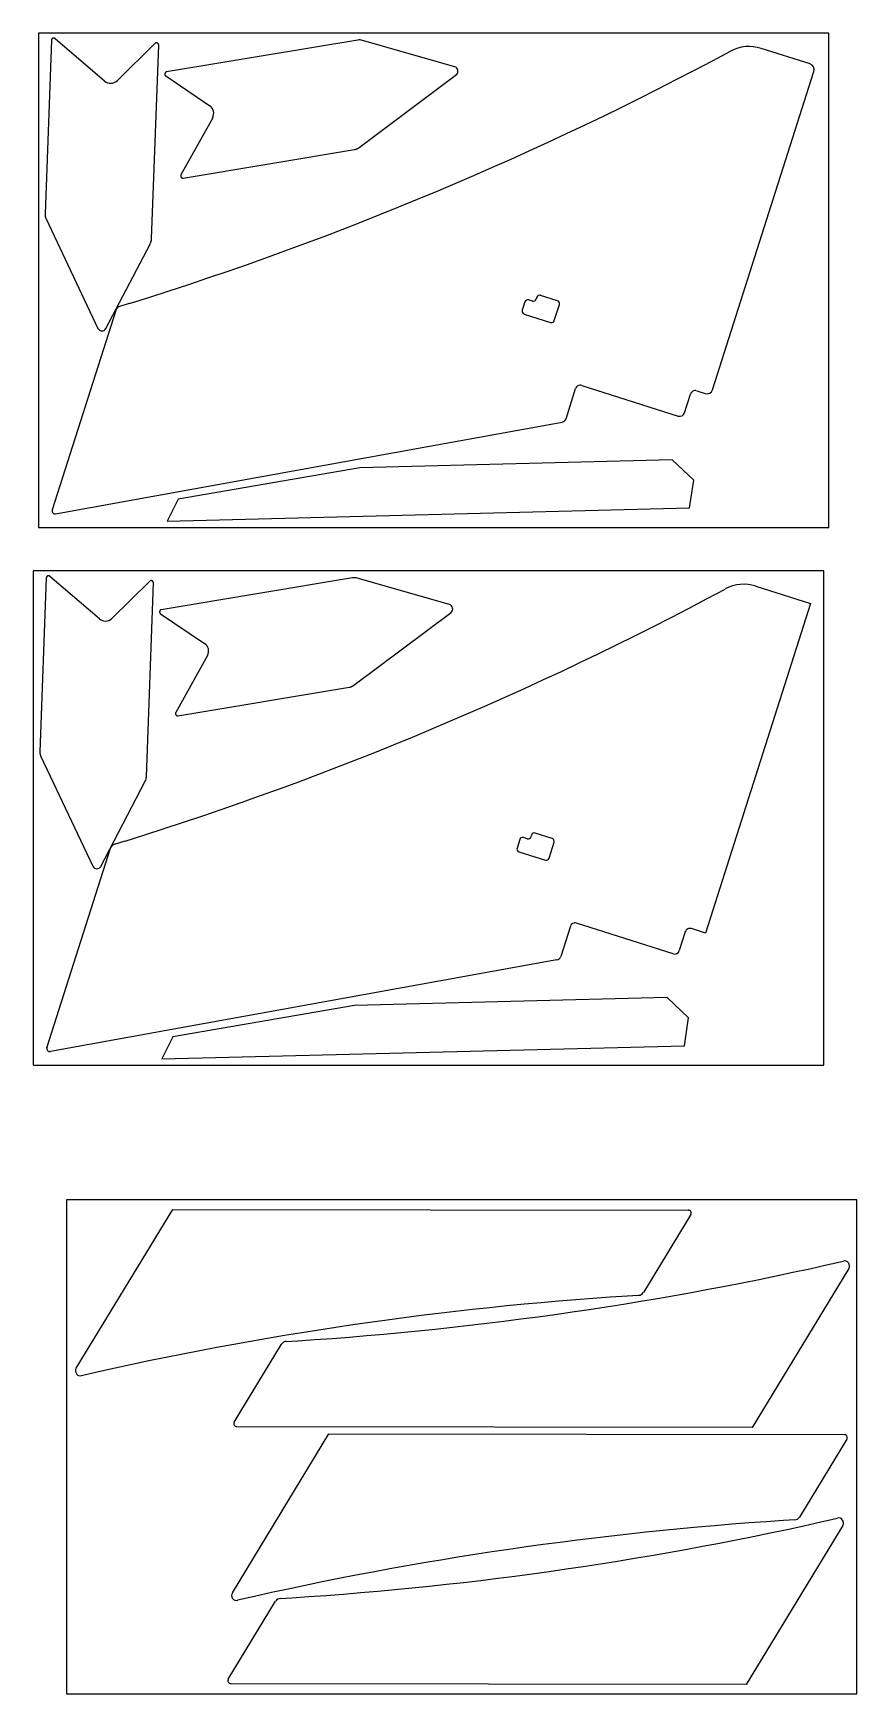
# Model space of a CAD drawing. Extents: x 2497 to 4272, y -3499 to -1818.
# Drawn here: x 2497 to 3331, y -3499 to -1818 of the extents above; entities that cross this region are included whole.
import ezdxf

# ---------------------------------------------------------------- set-up
doc = ezdxf.new("R2010")
doc.units = 0
doc.layers.get('0').update_dxf_attribs({"linetype": 'CONTINUOUS'})
doc.layers.add('DEFAULT', color=7, linetype='CONTINUOUS')

msp = doc.modelspace()

# ---------------------------------------------------------------- linework, layer by layer
for p, q in [((3027.8, -2089), (3010.7, -2083.6)), ((2994.9, -2090.1), (2992.2, -2098.7)), ((3002.5, -2089.4), (2998.7, -2088.2)), ((3006.9, -2085.5), (3006.3, -2087.4)), ((3024.6, -2109), (3029.8, -2092.8)), ((2994.2, -2102.5), (3020.8, -2111)), ((2989.7, -2634.3), (2986.9, -2642.9)), ((2997.2, -2633.5), (2993.4, -2632.3)), ((3001.6, -2629.7), (3001, -2631.6)), ((3022.5, -2633.2), (3005.4, -2627.7)), ((3019.3, -2653.2), (3024.5, -2637)), ((2988.9, -2646.6), (3015.6, -2655.1))]:
    msp.add_line(p, q)
for centre, start, end in [((3009.8, -2086.4), 72.3504, 162.3504), ((2995.1, -2099.6), 162.3504, 252.3504), ((2997.8, -2091), 72.3504, 162.3504), ((3003.4, -2086.5), 252.3504, 342.3504), ((3026.9, -2091.9), 342.3504, 72.3504), ((3021.8, -2108.1), 252.3504, 342.3504), ((2992.5, -2635.2), 72.3504, 162.3504), ((2998.2, -2630.7), 252.3504, 342.3504), ((3004.5, -2630.6), 72.3504, 162.3504), ((3021.6, -2636.1), 342.3504, 72.3504), ((2989.8, -2643.8), 162.3504, 252.3504), ((3016.5, -2652.3), 252.3504, 342.3504)]:
    msp.add_arc(centre, 3, start, end)
at = {"layer": 'DEFAULT'}
for p, q in [((3302.5, -1818.4), (2502.5, -1818.4)), ((2502.5, -1818.4), (2502.5, -2318.4)), ((2515.8, -1825.3), (2509.3, -2001.2)), ((2515.9, -1824.9), (2515.8, -1825)), ((2515.8, -1825), (2515.8, -1825.1)), ((2515.8, -1825.1), (2515.8, -1825.1)), ((2515.8, -1825.1), (2515.8, -1825.2)), ((2515.8, -1825.2), (2515.8, -1825.3)), ((2516, -1824.6), (2515.9, -1824.7)), ((2515.9, -1824.7), (2515.9, -1824.8)), ((2515.9, -1824.8), (2515.9, -1824.8)), ((2515.9, -1824.8), (2515.9, -1824.9)), ((2516.1, -1824.4), (2516, -1824.5)), ((2516, -1824.5), (2516, -1824.5)), ((2516, -1824.5), (2516, -1824.6)), ((2516.2, -1824.3), (2516.1, -1824.3)), ((2516.1, -1824.3), (2516.1, -1824.4)), ((2516.3, -1824.2), (2516.2, -1824.2)), ((2516.2, -1824.2), (2516.2, -1824.3)), ((2516.4, -1824), (2516.3, -1824.1)), ((2516.3, -1824.1), (2516.3, -1824.2)), ((2516.5, -1823.9), (2516.4, -1824)), ((2516.4, -1824), (2516.4, -1824)), ((2516.6, -1823.8), (2516.5, -1823.9)), ((2516.5, -1823.9), (2516.5, -1823.9)), ((2516.7, -1823.7), (2516.6, -1823.8)), ((2516.6, -1823.8), (2516.6, -1823.8)), ((2516.8, -1823.7), (2516.7, -1823.7)), ((2516.9, -1823.6), (2516.8, -1823.6)), ((2516.8, -1823.6), (2516.8, -1823.7)), ((2517, -1823.6), (2516.9, -1823.6)), ((2517.1, -1823.5), (2517, -1823.5)), ((2517, -1823.5), (2517, -1823.6)), ((2517.2, -1823.5), (2517.1, -1823.5)), ((2517.3, -1823.4), (2517.2, -1823.5)), ((2517.4, -1823.4), (2517.3, -1823.4)), ((2517.3, -1823.4), (2517.3, -1823.4)), ((2517.5, -1823.4), (2517.4, -1823.4)), ((2517.6, -1823.4), (2517.5, -1823.4)), ((2517.7, -1823.3), (2517.6, -1823.3)), ((2517.6, -1823.3), (2517.6, -1823.4)), ((2517.8, -1823.3), (2517.7, -1823.3)), ((2517.9, -1823.3), (2517.8, -1823.3)), ((2518, -1823.3), (2517.9, -1823.3)), ((2517.9, -1823.3), (2517.9, -1823.3)), ((2518.1, -1823.3), (2518, -1823.3)), ((2518.2, -1823.3), (2518.1, -1823.3)), ((2518.3, -1823.3), (2518.2, -1823.3)), ((2518.4, -1823.3), (2518.3, -1823.3)), ((2518.3, -1823.3), (2518.3, -1823.3)), ((2518.5, -1823.4), (2518.4, -1823.3)), ((2518.6, -1823.4), (2518.5, -1823.4)), ((2518.7, -1823.4), (2518.6, -1823.4)), ((2518.6, -1823.4), (2518.6, -1823.4)), ((2518.8, -1823.4), (2518.7, -1823.4)), ((2518.9, -1823.5), (2518.8, -1823.4)), ((2519, -1823.5), (2518.9, -1823.5)), ((2518.9, -1823.5), (2518.9, -1823.5)), ((2519.1, -1823.6), (2519, -1823.5)), ((2519.2, -1823.7), (2519.1, -1823.6)), ((2519.1, -1823.6), (2519.1, -1823.6)), ((2519.3, -1823.7), (2519.2, -1823.7)), ((2519.4, -1823.8), (2519.3, -1823.7)), ((2519.3, -1823.7), (2519.3, -1823.7)), ((2519.5, -1823.8), (2519.4, -1823.8)), ((2519.5, -1823.9), (2519.5, -1823.8)), ((2569.5, -1866.8), (2519.5, -1823.9)), ((2620.4, -1828.8), (2582.1, -1866.5)), ((2617.1, -2026.5), (2624.3, -1830.3)), ((2620.5, -1828.8), (2620.4, -1828.8)), ((2620.6, -1828.7), (2620.5, -1828.7)), ((2620.5, -1828.7), (2620.5, -1828.8)), ((2620.7, -1828.6), (2620.6, -1828.7)), ((2620.8, -1828.5), (2620.7, -1828.6)), ((2620.7, -1828.6), (2620.7, -1828.6)), ((2620.9, -1828.5), (2620.8, -1828.5)), ((2621, -1828.4), (2620.9, -1828.5)), ((2620.9, -1828.5), (2620.9, -1828.5)), ((2621.1, -1828.4), (2621, -1828.4)), ((2621.2, -1828.3), (2621.1, -1828.3)), ((2621.1, -1828.3), (2621.1, -1828.4)), ((2621.3, -1828.3), (2621.2, -1828.3)), ((2621.4, -1828.3), (2621.3, -1828.3)), ((2621.5, -1828.2), (2621.4, -1828.2)), ((2621.4, -1828.2), (2621.4, -1828.3)), ((2621.6, -1828.2), (2621.5, -1828.2)), ((2621.7, -1828.2), (2621.6, -1828.2)), ((2621.8, -1828.2), (2621.7, -1828.2)), ((2621.7, -1828.2), (2621.7, -1828.2)), ((2621.9, -1828.2), (2621.8, -1828.2)), ((2622, -1828.2), (2621.9, -1828.2)), ((2622.1, -1828.2), (2622, -1828.2)), ((2622, -1828.2), (2622, -1828.2)), ((2622.2, -1828.2), (2622.1, -1828.2)), ((2622.3, -1828.2), (2622.2, -1828.2)), ((2622.4, -1828.2), (2622.3, -1828.2)), ((2622.5, -1828.2), (2622.4, -1828.2)), ((2622.4, -1828.2), (2622.4, -1828.2)), ((2622.6, -1828.2), (2622.5, -1828.2)), ((2622.7, -1828.3), (2622.6, -1828.2)), ((2622.8, -1828.3), (2622.7, -1828.3)), ((2622.7, -1828.3), (2622.7, -1828.3)), ((2622.9, -1828.3), (2622.8, -1828.3)), ((2623, -1828.4), (2622.9, -1828.3)), ((2623.1, -1828.4), (2623, -1828.4)), ((2623, -1828.4), (2623, -1828.4)), ((2623.2, -1828.5), (2623.1, -1828.4)), ((2623.3, -1828.5), (2623.2, -1828.5)), ((2623.2, -1828.5), (2623.2, -1828.5)), ((2623.4, -1828.6), (2623.3, -1828.5)), ((2623.5, -1828.7), (2623.4, -1828.6)), ((2623.4, -1828.6), (2623.4, -1828.6)), ((2623.6, -1828.8), (2623.5, -1828.7)), ((2623.5, -1828.7), (2623.5, -1828.7)), ((2623.7, -1828.9), (2623.6, -1828.8)), ((2623.6, -1828.8), (2623.6, -1828.8)), ((2623.8, -1829), (2623.7, -1828.9)), ((2623.8, -1829.1), (2623.8, -1829)), ((2623.8, -1829), (2623.8, -1829)), ((2623.9, -1829.1), (2623.8, -1829.1)), ((2623.9, -1829.2), (2623.9, -1829.1)), ((2624, -1829.3), (2623.9, -1829.2)), ((2624.1, -1829.4), (2624, -1829.3)), ((2624, -1829.3), (2624, -1829.3)), ((2624.1, -1829.5), (2624.1, -1829.4)), ((2624.1, -1829.6), (2624.1, -1829.5)), ((2624.2, -1829.7), (2624.1, -1829.6)), ((2624.1, -1829.6), (2624.1, -1829.6)), ((2624.2, -1829.8), (2624.2, -1829.7)), ((2624.2, -1829.9), (2624.2, -1829.8)), ((2624.2, -1829.8), (2624.2, -1829.8)), ((2624.3, -1830), (2624.2, -1829.9)), ((2624.3, -1830.1), (2624.3, -1830)), ((2624.3, -1830.2), (2624.3, -1830.1)), ((2624.3, -1830.3), (2624.3, -1830.2)), ((2624.3, -1830.2), (2624.3, -1830.2)), ((2825.8, -1825.3), (2632.1, -1857.6)), ((2924, -1852.3), (2830.4, -1825.6)), ((3302.5, -2318.4), (3302.5, -1818.4)), ((3283.5, -1849.5), (3233.9, -1833.7)), ((2630.5, -1859.3), (2630.4, -1859.4)), ((2630.4, -1859.4), (2630.4, -1859.5)), ((2630.4, -1859.5), (2630.4, -1859.6)), ((2630.4, -1859.6), (2630.4, -1859.6)), ((2630.4, -1859.6), (2630.4, -1859.7)), ((2630.4, -1859.7), (2630.4, -1859.8)), ((2630.4, -1859.8), (2630.4, -1859.9)), ((2630.4, -1859.9), (2630.4, -1860)), ((2630.4, -1860), (2630.4, -1860)), ((2630.4, -1860), (2630.4, -1860.1)), ((2630.4, -1860.1), (2630.5, -1860.2)), ((2630.6, -1859), (2630.5, -1859)), ((2630.5, -1859), (2630.5, -1859.1)), ((2630.5, -1859.1), (2630.5, -1859.2)), ((2630.5, -1859.2), (2630.5, -1859.3)), ((2630.5, -1859.3), (2630.5, -1859.3)), ((2630.5, -1860.2), (2630.5, -1860.3)), ((2630.5, -1860.3), (2630.5, -1860.3)), ((2630.5, -1860.3), (2630.5, -1860.4)), ((2630.5, -1860.4), (2630.5, -1860.5)), ((2630.5, -1860.5), (2630.6, -1860.6)), ((2630.7, -1858.7), (2630.6, -1858.8)), ((2630.6, -1858.8), (2630.6, -1858.9)), ((2630.6, -1858.9), (2630.6, -1859)), ((2630.6, -1860.6), (2630.6, -1860.6)), ((2630.6, -1860.6), (2630.6, -1860.7)), ((2630.6, -1860.7), (2630.7, -1860.8)), ((2630.8, -1858.5), (2630.7, -1858.6)), ((2630.7, -1858.6), (2630.7, -1858.7)), ((2630.7, -1858.7), (2630.7, -1858.7)), ((2630.7, -1860.8), (2630.7, -1860.8)), ((2630.7, -1860.8), (2630.7, -1860.9)), ((2630.7, -1860.9), (2630.8, -1861)), ((2630.9, -1858.4), (2630.8, -1858.5)), ((2630.8, -1858.5), (2630.8, -1858.5)), ((2630.8, -1861), (2630.8, -1861)), ((2630.8, -1861), (2630.9, -1861.1)), ((2631, -1858.2), (2630.9, -1858.3)), ((2630.9, -1858.3), (2630.9, -1858.4)), ((2630.9, -1858.4), (2630.9, -1858.4)), ((2630.9, -1861.1), (2630.9, -1861.2)), ((2630.9, -1861.2), (2631, -1861.2)), ((2631.1, -1858.2), (2631, -1858.2)), ((2631, -1861.2), (2631, -1861.3)), ((2631, -1861.3), (2631.1, -1861.3)), ((2631.2, -1858.1), (2631.1, -1858.1)), ((2631.1, -1858.1), (2631.1, -1858.2)), ((2631.1, -1861.3), (2631.1, -1861.4)), ((2631.1, -1861.4), (2631.2, -1861.4)), ((2631.3, -1858), (2631.2, -1858)), ((2631.2, -1858), (2631.2, -1858.1)), ((2631.2, -1861.4), (2631.2, -1861.5)), ((2631.2, -1861.5), (2631.3, -1861.5)), ((2631.4, -1857.9), (2631.3, -1857.9)), ((2631.3, -1857.9), (2631.3, -1858)), ((2631.3, -1861.5), (2631.4, -1861.6)), ((2631.5, -1857.8), (2631.4, -1857.9)), ((2631.4, -1861.6), (2631.4, -1861.6)), ((2631.4, -1861.6), (2676, -1891.7)), ((2631.6, -1857.8), (2631.5, -1857.8)), ((2631.5, -1857.8), (2631.5, -1857.8)), ((2631.7, -1857.7), (2631.6, -1857.8)), ((2631.8, -1857.7), (2631.7, -1857.7)), ((2631.7, -1857.7), (2631.7, -1857.7)), ((2631.9, -1857.6), (2631.8, -1857.7)), ((2632, -1857.6), (2631.9, -1857.6)), ((2632.1, -1857.6), (2632, -1857.6)), ((2632, -1857.6), (2632, -1857.6)), ((2827.2, -1934), (2925.5, -1860.3)), ((3184.9, -2179.1), (3287.4, -1857)), ((2678.9, -1904), (2646.8, -1961.5)), ((2648.9, -1964.9), (2822.6, -1935.9)), ((2822.6, -1935.9), (2823, -1935.9)), ((2823, -1935.9), (2823.3, -1935.8)), ((2823.3, -1935.8), (2823.7, -1935.7)), ((2823.7, -1935.7), (2824, -1935.6)), ((2824, -1935.6), (2824.3, -1935.5)), ((2824.3, -1935.5), (2824.7, -1935.4)), ((2824.7, -1935.4), (2825, -1935.2)), ((2825, -1935.2), (2825.3, -1935.1)), ((2825.3, -1935.1), (2825.7, -1934.9)), ((2825.7, -1934.9), (2826, -1934.8)), ((2826, -1934.8), (2826.3, -1934.6)), ((2826.3, -1934.6), (2826.6, -1934.4)), ((2826.6, -1934.4), (2826.9, -1934.2)), ((2826.9, -1934.2), (2827.2, -1934)), ((2646.6, -1962.1), (2646.5, -1962.2)), ((2646.5, -1962.2), (2646.5, -1962.3)), ((2646.5, -1962.3), (2646.5, -1962.4)), ((2646.5, -1962.4), (2646.5, -1962.5)), ((2646.5, -1962.5), (2646.5, -1962.5)), ((2646.5, -1962.5), (2646.5, -1962.6)), ((2646.5, -1962.6), (2646.5, -1962.7)), ((2646.5, -1962.7), (2646.5, -1962.8)), ((2646.5, -1962.8), (2646.5, -1962.8)), ((2646.5, -1962.8), (2646.5, -1962.9)), ((2646.5, -1962.9), (2646.5, -1963)), ((2646.5, -1963), (2646.5, -1963.1)), ((2646.5, -1963.1), (2646.6, -1963.2)), ((2646.7, -1961.8), (2646.6, -1961.8)), ((2646.6, -1961.8), (2646.6, -1961.9)), ((2646.6, -1961.9), (2646.6, -1962)), ((2646.6, -1962), (2646.6, -1962.1)), ((2646.6, -1962.1), (2646.6, -1962.1)), ((2646.6, -1963.2), (2646.6, -1963.2)), ((2646.6, -1963.2), (2646.6, -1963.3)), ((2646.6, -1963.3), (2646.6, -1963.4)), ((2646.6, -1963.4), (2646.7, -1963.5)), ((2646.8, -1961.6), (2646.7, -1961.6)), ((2646.7, -1961.6), (2646.7, -1961.7)), ((2646.7, -1961.7), (2646.7, -1961.8)), ((2646.7, -1963.5), (2646.7, -1963.5)), ((2646.7, -1963.5), (2646.7, -1963.6)), ((2646.7, -1963.6), (2646.8, -1963.7)), ((2646.8, -1961.5), (2646.8, -1961.6)), ((2646.8, -1963.7), (2646.8, -1963.7)), ((2646.8, -1963.7), (2646.8, -1963.8)), ((2646.8, -1963.8), (2646.9, -1963.9)), ((2646.9, -1963.9), (2646.9, -1963.9)), ((2646.9, -1963.9), (2647, -1964)), ((2647, -1964), (2647, -1964.1)), ((2647, -1964.1), (2647.1, -1964.1)), ((2647.1, -1964.1), (2647.1, -1964.2)), ((2647.1, -1964.2), (2647.2, -1964.2)), ((2647.2, -1964.2), (2647.2, -1964.3)), ((2647.2, -1964.3), (2647.3, -1964.3)), ((2647.3, -1964.3), (2647.3, -1964.4)), ((2647.3, -1964.4), (2647.4, -1964.4)), ((2647.4, -1964.4), (2647.5, -1964.5)), ((2647.5, -1964.5), (2647.5, -1964.5)), ((2647.5, -1964.5), (2647.6, -1964.6)), ((2647.6, -1964.6), (2647.7, -1964.6)), ((2647.7, -1964.6), (2647.7, -1964.6)), ((2647.7, -1964.6), (2647.8, -1964.7)), ((2647.8, -1964.7), (2647.9, -1964.7)), ((2647.9, -1964.7), (2647.9, -1964.7)), ((2647.9, -1964.7), (2648, -1964.8)), ((2648, -1964.8), (2648.1, -1964.8)), ((2648.1, -1964.8), (2648.2, -1964.8)), ((2648.2, -1964.8), (2648.2, -1964.8)), ((2648.2, -1964.8), (2648.3, -1964.8)), ((2648.3, -1964.8), (2648.4, -1964.9)), ((2648.4, -1964.9), (2648.5, -1964.9)), ((2648.5, -1964.9), (2648.6, -1964.9)), ((2648.6, -1964.9), (2648.6, -1964.9)), ((2648.6, -1964.9), (2648.7, -1964.9)), ((2648.7, -1964.9), (2648.8, -1964.9)), ((2648.8, -1964.9), (2648.9, -1964.9)), ((2648.9, -1964.9), (2648.9, -1964.9)), ((2509.3, -2001.2), (2509.3, -2001.6)), ((2509.3, -2001.6), (2509.3, -2001.9)), ((2509.3, -2001.9), (2509.3, -2002.3)), ((2509.3, -2002.3), (2509.4, -2002.7)), ((2509.4, -2002.7), (2509.4, -2003)), ((2509.4, -2003), (2509.5, -2003.4)), ((2509.5, -2003.4), (2509.5, -2003.7)), ((2509.5, -2003.7), (2509.6, -2004.1)), ((2509.6, -2004.1), (2509.7, -2004.4)), ((2509.7, -2004.4), (2509.8, -2004.8)), ((2509.8, -2004.8), (2509.9, -2005.1)), ((2509.9, -2005.1), (2510, -2005.4)), ((2510, -2005.4), (2510.2, -2005.8)), ((2510.2, -2005.8), (2510.3, -2006.1)), ((2510.3, -2006.1), (2562.8, -2117.2)), ((2570.9, -2117.3), (2615.9, -2031)), ((2580.8, -2098.9), (2516.5, -2300.8)), ((2595.7, -2091.5), (2584.7, -2095)), ((3036.5, -2208.5), (3046.2, -2178)), ((3052.5, -2174.7), (3150.1, -2205.8)), ((3156.4, -2202.6), (3162.5, -2183.5)), ((3168.8, -2180.2), (3177.3, -2183)), ((2519.9, -2304.7), (3032.6, -2211.9)), ((3144.1, -2249.9), (2827.9, -2258)), ((3165.9, -2270.6), (3144.1, -2249.9)), ((2827.9, -2258), (2643.9, -2289.8)), ((3161.6, -2298.7), (3165.9, -2270.6)), ((2643.9, -2289.8), (2632.8, -2312.2)), ((2632.8, -2312.2), (3161.6, -2298.7)), ((2502.5, -2318.4), (3302.5, -2318.4)), ((3297.3, -2362.5), (2497.3, -2362.5)), ((2497.3, -2362.5), (2497.3, -2862.5)), ((2510.6, -2369.1), (2510.5, -2369.2)), ((2510.5, -2369.2), (2510.5, -2369.3)), ((2510.7, -2368.8), (2510.6, -2368.9)), ((2510.6, -2368.9), (2510.6, -2369)), ((2510.6, -2369), (2510.6, -2369.1)), ((2510.6, -2369.1), (2510.6, -2369.1)), ((2510.8, -2368.6), (2510.7, -2368.7)), ((2510.7, -2368.7), (2510.7, -2368.8)), ((2510.7, -2368.8), (2510.7, -2368.8)), ((2510.9, -2368.4), (2510.8, -2368.5)), ((2510.8, -2368.5), (2510.8, -2368.6)), ((2510.8, -2368.6), (2510.8, -2368.6)), ((2511, -2368.3), (2510.9, -2368.4)), ((2510.9, -2368.4), (2510.9, -2368.4)), ((2511.1, -2368.2), (2511, -2368.2)), ((2511, -2368.2), (2511, -2368.3)), ((2511.2, -2368.1), (2511.1, -2368.1)), ((2511.1, -2368.1), (2511.1, -2368.2)), ((2511.3, -2368), (2511.2, -2368)), ((2511.2, -2368), (2511.2, -2368.1)), ((2511.4, -2367.9), (2511.3, -2368)), ((2511.5, -2367.8), (2511.4, -2367.9)), ((2511.4, -2367.9), (2511.4, -2367.9)), ((2511.6, -2367.8), (2511.5, -2367.8)), ((2511.7, -2367.7), (2511.6, -2367.8)), ((2511.6, -2367.8), (2511.6, -2367.8)), ((2511.8, -2367.7), (2511.7, -2367.7)), ((2511.9, -2367.6), (2511.8, -2367.6)), ((2511.8, -2367.6), (2511.8, -2367.7)), ((2512, -2367.6), (2511.9, -2367.6)), ((2512.1, -2367.5), (2512, -2367.6)), ((2512, -2367.6), (2512, -2367.6)), ((2512.2, -2367.5), (2512.1, -2367.5)), ((2512.3, -2367.5), (2512.2, -2367.5)), ((2512.4, -2367.5), (2512.3, -2367.5)), ((2512.3, -2367.5), (2512.3, -2367.5)), ((2512.5, -2367.5), (2512.4, -2367.5)), ((2512.6, -2367.5), (2512.5, -2367.5)), ((2512.7, -2367.5), (2512.6, -2367.5)), ((2512.8, -2367.5), (2512.7, -2367.5)), ((2512.7, -2367.5), (2512.7, -2367.5)), ((2512.9, -2367.5), (2512.8, -2367.5)), ((2513, -2367.5), (2512.9, -2367.5)), ((2513.1, -2367.5), (2513, -2367.5)), ((2513, -2367.5), (2513, -2367.5)), ((2513.2, -2367.5), (2513.1, -2367.5)), ((2513.3, -2367.5), (2513.2, -2367.5)), ((2513.4, -2367.6), (2513.3, -2367.5)), ((2513.5, -2367.6), (2513.4, -2367.6)), ((2513.4, -2367.6), (2513.4, -2367.6)), ((2513.6, -2367.6), (2513.5, -2367.6)), ((2513.6, -2367.7), (2513.6, -2367.6)), ((2513.7, -2367.7), (2513.6, -2367.7)), ((2513.8, -2367.7), (2513.7, -2367.7)), ((2513.9, -2367.8), (2513.8, -2367.7)), ((2514, -2367.8), (2513.9, -2367.8)), ((2513.9, -2367.8), (2513.9, -2367.8)), ((2514, -2367.9), (2514, -2367.8)), ((2514.1, -2367.9), (2514, -2367.9)), ((2514.2, -2368), (2514.1, -2367.9)), ((2564.2, -2411), (2514.2, -2368)), ((2514.2, -2368), (2514.2, -2368)), ((3297.3, -2862.5), (3297.3, -2362.5)), ((2510.5, -2369.4), (2504, -2545.4)), ((2510.5, -2369.3), (2510.5, -2369.4)), ((2510.5, -2369.4), (2510.5, -2369.4)), ((2615.2, -2373), (2576.8, -2410.6)), ((2611.8, -2570.7), (2619, -2374.5)), ((2615.3, -2372.9), (2615.2, -2372.9)), ((2615.2, -2372.9), (2615.2, -2373)), ((2615.4, -2372.8), (2615.3, -2372.8)), ((2615.3, -2372.8), (2615.3, -2372.9)), ((2615.5, -2372.7), (2615.4, -2372.7)), ((2615.4, -2372.7), (2615.4, -2372.8)), ((2615.6, -2372.6), (2615.5, -2372.7)), ((2615.7, -2372.6), (2615.6, -2372.6)), ((2615.6, -2372.6), (2615.6, -2372.6)), ((2615.8, -2372.5), (2615.7, -2372.6)), ((2615.9, -2372.5), (2615.8, -2372.5)), ((2616, -2372.4), (2615.9, -2372.5)), ((2615.9, -2372.5), (2615.9, -2372.5)), ((2616.1, -2372.4), (2616, -2372.4)), ((2616.2, -2372.4), (2616.1, -2372.4)), ((2616.1, -2372.4), (2616.1, -2372.4)), ((2616.3, -2372.4), (2616.2, -2372.4)), ((2616.4, -2372.3), (2616.3, -2372.4)), ((2616.5, -2372.3), (2616.4, -2372.3)), ((2616.6, -2372.3), (2616.5, -2372.3)), ((2616.5, -2372.3), (2616.5, -2372.3)), ((2616.7, -2372.3), (2616.6, -2372.3)), ((2616.8, -2372.3), (2616.7, -2372.3)), ((2616.9, -2372.3), (2616.8, -2372.3)), ((2616.8, -2372.3), (2616.8, -2372.3)), ((2617, -2372.3), (2616.9, -2372.3)), ((2617.1, -2372.3), (2617, -2372.3)), ((2617.1, -2372.4), (2617.1, -2372.3)), ((2617.2, -2372.4), (2617.1, -2372.4)), ((2617.3, -2372.4), (2617.2, -2372.4)), ((2617.4, -2372.4), (2617.3, -2372.4)), ((2617.5, -2372.5), (2617.4, -2372.4)), ((2617.4, -2372.4), (2617.4, -2372.4)), ((2617.6, -2372.5), (2617.5, -2372.5)), ((2617.7, -2372.5), (2617.6, -2372.5)), ((2617.8, -2372.6), (2617.7, -2372.5)), ((2617.7, -2372.5), (2617.7, -2372.5)), ((2617.9, -2372.6), (2617.8, -2372.6)), ((2617.9, -2372.7), (2617.9, -2372.6)), ((2618, -2372.7), (2617.9, -2372.7)), ((2618.1, -2372.7), (2618, -2372.7)), ((2618.1, -2372.8), (2618.1, -2372.7)), ((2618.2, -2372.8), (2618.1, -2372.8)), ((2618.3, -2372.9), (2618.2, -2372.8)), ((2618.4, -2373), (2618.3, -2372.9)), ((2618.3, -2372.9), (2618.3, -2372.9)), ((2618.4, -2373.1), (2618.4, -2373)), ((2618.5, -2373.1), (2618.4, -2373.1)), ((2618.5, -2373.2), (2618.5, -2373.1)), ((2618.6, -2373.2), (2618.5, -2373.2)), ((2618.6, -2373.3), (2618.6, -2373.2)), ((2618.7, -2373.4), (2618.6, -2373.3)), ((2618.7, -2373.5), (2618.7, -2373.4)), ((2618.7, -2373.4), (2618.7, -2373.4)), ((2618.8, -2373.6), (2618.7, -2373.5)), ((2618.8, -2373.7), (2618.8, -2373.6)), ((2618.8, -2373.6), (2618.8, -2373.6)), ((2618.9, -2373.8), (2618.8, -2373.7)), ((2618.9, -2373.9), (2618.9, -2373.8)), ((2618.9, -2374), (2618.9, -2373.9)), ((2618.9, -2373.9), (2618.9, -2373.9)), ((2619, -2374.1), (2618.9, -2374)), ((2619, -2374.2), (2619, -2374.1)), ((2619, -2374.3), (2619, -2374.2)), ((2619, -2374.2), (2619, -2374.2)), ((2619, -2374.4), (2619, -2374.3)), ((2619, -2374.5), (2619, -2374.4)), ((2820.5, -2369.4), (2626.8, -2401.7)), ((2918.7, -2396.5), (2825.1, -2369.7)), ((3228.6, -2377.8), (3283.9, -2395.4)), ((2625.5, -2402.7), (2625.4, -2402.8)), ((2625.4, -2402.8), (2625.4, -2402.8)), ((2625.4, -2402.8), (2625.4, -2402.9)), ((2625.6, -2402.6), (2625.5, -2402.6)), ((2625.5, -2402.6), (2625.5, -2402.7)), ((2625.7, -2402.4), (2625.6, -2402.5)), ((2625.6, -2402.5), (2625.6, -2402.6)), ((2625.8, -2402.3), (2625.7, -2402.4)), ((2625.7, -2402.4), (2625.7, -2402.4)), ((2625.9, -2402.2), (2625.8, -2402.3)), ((2625.8, -2402.3), (2625.8, -2402.3)), ((2626, -2402.1), (2625.9, -2402.2)), ((2625.9, -2402.2), (2625.9, -2402.2)), ((2626.1, -2402.1), (2626, -2402.1)), ((2626.2, -2402), (2626.1, -2402)), ((2626.1, -2402), (2626.1, -2402.1)), ((2626.3, -2402), (2626.2, -2402)), ((2626.4, -2401.9), (2626.3, -2401.9)), ((2626.3, -2401.9), (2626.3, -2402)), ((2626.5, -2401.8), (2626.4, -2401.9)), ((2626.6, -2401.8), (2626.5, -2401.8)), ((2626.5, -2401.8), (2626.5, -2401.8)), ((2626.7, -2401.8), (2626.6, -2401.8)), ((2626.8, -2401.7), (2626.7, -2401.8)), ((2626.8, -2401.7), (2626.8, -2401.7)), ((3283.9, -2395.4), (3177.8, -2728.9)), ((2625.2, -2403.6), (2625.1, -2403.7)), ((2625.1, -2403.7), (2625.1, -2403.8)), ((2625.1, -2403.8), (2625.1, -2403.9)), ((2625.1, -2403.9), (2625.1, -2404)), ((2625.1, -2404), (2625.1, -2404)), ((2625.1, -2404), (2625.1, -2404.1)), ((2625.1, -2404.1), (2625.2, -2404.2)), ((2625.3, -2403.2), (2625.2, -2403.3)), ((2625.2, -2403.3), (2625.2, -2403.3)), ((2625.2, -2403.3), (2625.2, -2403.4)), ((2625.2, -2403.4), (2625.2, -2403.5)), ((2625.2, -2403.5), (2625.2, -2403.6)), ((2625.2, -2403.6), (2625.2, -2403.6)), ((2625.2, -2404.2), (2625.2, -2404.3)), ((2625.2, -2404.3), (2625.2, -2404.3)), ((2625.2, -2404.3), (2625.2, -2404.4)), ((2625.2, -2404.4), (2625.2, -2404.5)), ((2625.2, -2404.5), (2625.2, -2404.6)), ((2625.2, -2404.6), (2625.3, -2404.6)), ((2625.4, -2402.9), (2625.3, -2403)), ((2625.3, -2403), (2625.3, -2403)), ((2625.3, -2403), (2625.3, -2403.1)), ((2625.3, -2403.1), (2625.3, -2403.2)), ((2625.3, -2404.6), (2625.3, -2404.7)), ((2625.3, -2404.7), (2625.3, -2404.8)), ((2625.3, -2404.8), (2625.3, -2404.9)), ((2625.3, -2404.9), (2625.4, -2404.9)), ((2625.4, -2404.9), (2625.4, -2405)), ((2625.4, -2405), (2625.5, -2405.1)), ((2625.5, -2405.1), (2625.5, -2405.1)), ((2625.5, -2405.1), (2625.5, -2405.2)), ((2625.5, -2405.2), (2625.6, -2405.3)), ((2625.6, -2405.3), (2625.6, -2405.3)), ((2625.6, -2405.3), (2625.7, -2405.4)), ((2625.7, -2405.4), (2625.7, -2405.4)), ((2625.7, -2405.4), (2625.8, -2405.5)), ((2625.8, -2405.5), (2625.8, -2405.5)), ((2625.8, -2405.5), (2625.9, -2405.6)), ((2625.9, -2405.6), (2626, -2405.6)), ((2626, -2405.6), (2626, -2405.7)), ((2626, -2405.7), (2626.1, -2405.7)), ((2626.1, -2405.7), (2626.1, -2405.8)), ((2626.1, -2405.8), (2670.7, -2435.8)), ((2821.9, -2478.1), (2920.2, -2404.5)), ((2673.6, -2448.1), (2641.5, -2505.7)), ((2643.7, -2509), (2817.3, -2480.1)), ((2817.3, -2480.1), (2817.7, -2480)), ((2817.7, -2480), (2818, -2480)), ((2818, -2480), (2818.4, -2479.9)), ((2818.4, -2479.9), (2818.7, -2479.8)), ((2818.7, -2479.8), (2819.1, -2479.7)), ((2819.1, -2479.7), (2819.4, -2479.5)), ((2819.4, -2479.5), (2819.7, -2479.4)), ((2819.7, -2479.4), (2820, -2479.2)), ((2820, -2479.2), (2820.4, -2479.1)), ((2820.4, -2479.1), (2820.7, -2478.9)), ((2820.7, -2478.9), (2821, -2478.7)), ((2821, -2478.7), (2821.3, -2478.5)), ((2821.3, -2478.5), (2821.6, -2478.3)), ((2821.6, -2478.3), (2821.9, -2478.1)), ((2641.3, -2506.4), (2641.2, -2506.5)), ((2641.2, -2506.5), (2641.2, -2506.5)), ((2641.2, -2506.5), (2641.2, -2506.6)), ((2641.2, -2506.6), (2641.2, -2506.7)), ((2641.2, -2506.7), (2641.2, -2506.8)), ((2641.2, -2506.8), (2641.2, -2506.8)), ((2641.2, -2506.8), (2641.2, -2506.9)), ((2641.2, -2506.9), (2641.2, -2507)), ((2641.2, -2507), (2641.2, -2507.1)), ((2641.2, -2507.1), (2641.3, -2507.2)), ((2641.4, -2506), (2641.3, -2506.1)), ((2641.3, -2506.1), (2641.3, -2506.2)), ((2641.3, -2506.2), (2641.3, -2506.2)), ((2641.3, -2506.2), (2641.3, -2506.3)), ((2641.3, -2506.3), (2641.3, -2506.4)), ((2641.3, -2507.2), (2641.3, -2507.2)), ((2641.3, -2507.2), (2641.3, -2507.3)), ((2641.3, -2507.3), (2641.3, -2507.4)), ((2641.3, -2507.4), (2641.3, -2507.5)), ((2641.3, -2507.5), (2641.3, -2507.5)), ((2641.3, -2507.5), (2641.4, -2507.6)), ((2641.5, -2505.8), (2641.4, -2505.9)), ((2641.4, -2505.9), (2641.4, -2505.9)), ((2641.4, -2505.9), (2641.4, -2506)), ((2641.4, -2507.6), (2641.4, -2507.7)), ((2641.4, -2507.7), (2641.4, -2507.7)), ((2641.4, -2507.7), (2641.5, -2507.8)), ((2641.5, -2505.7), (2641.5, -2505.7)), ((2641.5, -2505.7), (2641.5, -2505.8)), ((2641.5, -2507.8), (2641.5, -2507.9)), ((2641.5, -2507.9), (2641.5, -2508)), ((2641.5, -2508), (2641.6, -2508)), ((2641.6, -2508), (2641.6, -2508.1)), ((2641.6, -2508.1), (2641.7, -2508.1)), ((2641.7, -2508.1), (2641.7, -2508.2)), ((2641.7, -2508.2), (2641.8, -2508.3)), ((2641.8, -2508.3), (2641.8, -2508.3)), ((2641.8, -2508.3), (2641.9, -2508.4)), ((2641.9, -2508.4), (2641.9, -2508.4)), ((2641.9, -2508.4), (2642, -2508.5)), ((2642, -2508.5), (2642.1, -2508.5)), ((2642.1, -2508.5), (2642.1, -2508.6)), ((2642.1, -2508.6), (2642.2, -2508.6)), ((2642.2, -2508.6), (2642.2, -2508.7)), ((2642.2, -2508.7), (2642.3, -2508.7)), ((2642.3, -2508.7), (2642.4, -2508.8)), ((2642.4, -2508.8), (2642.4, -2508.8)), ((2642.4, -2508.8), (2642.5, -2508.8)), ((2642.5, -2508.8), (2642.6, -2508.9)), ((2642.6, -2508.9), (2642.7, -2508.9)), ((2642.7, -2508.9), (2642.7, -2508.9)), ((2642.7, -2508.9), (2642.8, -2508.9)), ((2642.8, -2508.9), (2642.9, -2509)), ((2642.9, -2509), (2643, -2509)), ((2643, -2509), (2643, -2509)), ((2643, -2509), (2643.1, -2509)), ((2643.1, -2509), (2643.2, -2509)), ((2643.2, -2509), (2643.3, -2509)), ((2643.3, -2509), (2643.3, -2509)), ((2643.3, -2509), (2643.4, -2509)), ((2643.4, -2509), (2643.5, -2509)), ((2643.5, -2509), (2643.6, -2509)), ((2643.6, -2509), (2643.7, -2509)), ((2504, -2545.4), (2504, -2545.7)), ((2504, -2545.7), (2504, -2546.1)), ((2504, -2546.1), (2504.1, -2546.5)), ((2504.1, -2546.5), (2504.1, -2546.8)), ((2504.1, -2546.8), (2504.1, -2547.2)), ((2504.1, -2547.2), (2504.2, -2547.5)), ((2504.2, -2547.5), (2504.2, -2547.9)), ((2504.2, -2547.9), (2504.3, -2548.2)), ((2504.3, -2548.2), (2504.4, -2548.6)), ((2504.4, -2548.6), (2504.5, -2548.9)), ((2504.5, -2548.9), (2504.6, -2549.3)), ((2504.6, -2549.3), (2504.8, -2549.6)), ((2504.8, -2549.6), (2504.9, -2549.9)), ((2504.9, -2549.9), (2505, -2550.2)), ((2505, -2550.2), (2557.5, -2661.3)), ((2565.6, -2661.5), (2610.6, -2575.1)), ((2579.4, -2639.1), (2590.4, -2635.7)), ((2511.2, -2844.9), (2575.5, -2643)), ((3040.9, -2722.1), (3031.2, -2752.6)), ((3144.9, -2750), (3047.2, -2718.9)), ((3157.2, -2727.7), (3151.1, -2746.7)), ((3177.8, -2728.9), (3163.5, -2724.4)), ((3027.3, -2756), (2514.6, -2848.8)), ((2822.6, -2802.1), (2638.6, -2834)), ((3138.8, -2794.1), (2822.6, -2802.1)), ((3160.6, -2814.7), (3138.8, -2794.1)), ((3156.3, -2842.9), (3160.6, -2814.7)), ((2638.6, -2834), (2627.5, -2856.3)), ((2627.5, -2856.3), (3156.3, -2842.9)), ((2497.3, -2862.5), (3297.3, -2862.5)), ((3330.8, -2998.7), (2530.8, -2998.7)), ((2530.8, -2998.7), (2530.8, -3498.7)), ((3330.8, -3498.7), (3330.8, -2998.7)), ((2540.7, -3169.3), (2638.5, -3008.6)), ((2638.5, -3008.6), (3160.2, -3009.2)), ((3162.7, -3013.8), (3114.8, -3092.6)), ((3322.7, -3068.3), (3224.9, -3229.1)), ((3110, -3095.5), (3098.5, -3096.3)), ((2753.4, -3142.1), (2764.9, -3141.4)), ((2700.7, -3223.9), (2748.6, -3145)), ((2698.8, -3396.6), (2796.6, -3235.8)), ((3224.9, -3229.1), (2703.3, -3228.4)), ((2796.6, -3235.8), (3318.2, -3236.4)), ((3320.8, -3241), (3272.8, -3319.9)), ((3268.1, -3322.7), (3256.6, -3323.5)), ((3316.7, -3328.4), (3218.9, -3489.2)), ((2694.7, -3483.9), (2742.6, -3405.1)), ((2747.4, -3402.2), (2758.9, -3401.5)), ((3218.9, -3489.2), (2697.2, -3488.5)), ((2530.8, -3498.7), (3330.8, -3498.7))]:
    msp.add_line(p, q, dxfattribs=at)
for centre, radius, start, end in [((2827.5, -1835.6), 10.4, 73.9192, 99.3848), ((1558, 1229.9), 3479.8, 287.3504, 298.2096), ((3221.8, -1871.8), 40, 72.3504, 118.2096), ((2922.5, -1856.7), 4.63, 309.2209, 71.4109), ((3281.6, -1855.2), 6, 342.3504, 72.3504), ((2575.6, -1859.6), 9.47, 229.9291, 313.2103), ((2670.5, -1899.4), 9.47, 331.4883, 54.7695), ((2606.7, -2026.1), 10.4, 332.36, 357.8256), ((2586.5, -2100.7), 6, 107.3504, 162.3504), ((2566.9, -2115), 4.63, 207.6617, 329.8517), ((3050.9, -2179.5), 5, 72.3504, 162.3504), ((3167.2, -2185), 5, 72.3504, 162.3504), ((3179.2, -2177.3), 6, 252.3504, 342.3504), ((3031.7, -2206.9), 5, 280.2581, 342.3504), ((3151.7, -2201), 5, 252.3504, 342.3504), ((2519.4, -2301.7), 3, 162.3504, 280.2581), ((1552.7, 685.7), 3479.8, 287.3504, 298.2096), ((2822.2, -2379.7), 10.4, 73.9192, 99.3848), ((3216.5, -2415.9), 40, 72.3504, 118.2096), ((2917.2, -2400.9), 4.63, 309.2209, 71.4109), ((2570.3, -2403.7), 9.47, 229.9291, 313.2103), ((2665.3, -2443.6), 9.47, 331.4883, 54.7695), ((2601.4, -2570.3), 10.4, 332.36, 357.8256), ((2581.2, -2644.8), 6, 107.3504, 162.3504), ((2561.6, -2659.2), 4.63, 207.6617, 329.8517), ((3045.7, -2723.6), 5, 72.3504, 162.3504), ((3162, -2729.2), 5, 72.3504, 162.3504), ((3026.4, -2751.1), 5, 280.2581, 342.3504), ((3146.4, -2745.2), 5, 252.3504, 342.3504), ((2514.1, -2845.9), 3, 162.3504, 280.2581), ((3160.2, -3012.2), 3, 328.6963, 89.9284), ((2540.6, 331.1), 3479.8, 273.6963, 282.8978), ((3318.4, -3065.7), 5, 328.6963, 102.8978), ((3322.9, -6568.8), 3479.8, 93.6963, 102.8978), ((3109.6, -3089.5), 6, 273.6963, 328.6963), ((2753.8, -3148.1), 6, 93.6963, 148.6963), ((2545, -3171.9), 5, 148.6963, 282.8978), ((2703.3, -3225.4), 3, 148.6963, 269.9284), ((3318.2, -3239.4), 3, 328.6963, 89.9284), ((3480.9, -6796), 3479.8, 93.6963, 102.8978), ((2534.6, 71), 3479.8, 273.6963, 282.8978), ((3267.7, -3316.7), 6, 273.6963, 328.6963), ((3312.4, -3325.8), 5, 328.6963, 102.8978), ((2703.1, -3399.2), 5, 148.6963, 282.8978), ((2747.8, -3408.2), 6, 93.6963, 148.6963), ((2697.3, -3485.5), 3, 148.6963, 269.9284)]:
    msp.add_arc(centre, radius, start, end, dxfattribs=at)

doc.saveas('drawing.dxf')
